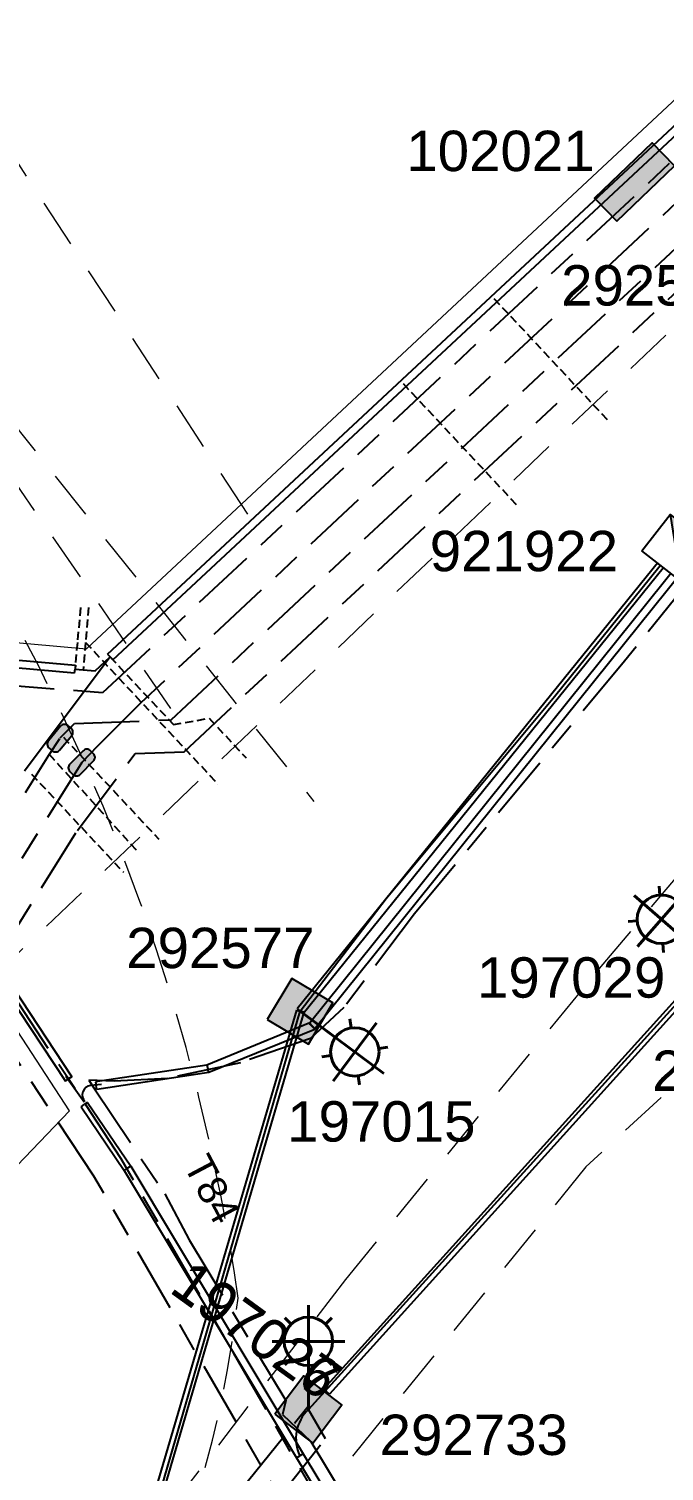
# Model space of a CAD drawing. Header units: metres. Extents: x 300929 to 302247, y 6244220 to 6246836.
# Drawn here: x 301510.8 to 301550.1, y 6244805.4 to 6244894.7 of the extents above; entities that cross this region are included whole.
import ezdxf
from ezdxf.enums import TextEntityAlignment as Align

# ---------------------------------------------------------------- set-up
doc = ezdxf.new("R2010")
doc.units = ezdxf.units.M
for name, pattern in [('Cable Exist UG', [8.2, 4, -1.2, 1.8, -1.2]), ('Dash', [5, 3, -2]), ('DASHED', [0.75, 0.5, -0.25])]:
    doc.linetypes.add(name, pattern=pattern)
doc.layers.get('0').update_dxf_attribs({"color": 6})
for name, color, linetype in [('_User Miscellaneous1', 7, 'Continuous'), ('Duct_SP_EXT', 7, 'Continuous'), ('Equip_HV_EXT', 7, 'Continuous'), ('Equip_SP_SL_EXT', 7, 'Continuous'), ('Mains_HV_MOD', 3, 'Continuous'), ('Mains_LV_EXT', 7, 'Continuous'), ('Mains_SL_MOD', 3, 'Continuous'), ('Panels_LV_SL_NEW', 7, 'Continuous'), ('SupportsUG_SP_LV_EXT', 7, 'Continuous'), ('SupportsUG_SP_LV_SL_EXT', 7, 'Continuous')]:
    doc.layers.add(name, color=color, linetype=linetype)
doc.layers.add('Cadastre Developer_SP_EXT', color=9, linetype='Continuous', lineweight=5)
doc.layers.add('Cadastre Land Parcels_SP_EXT', color=9, linetype='Continuous', lineweight=5)
doc.layers.add('UNKNOWN_FEATURES', color=1, linetype='DASHED', plot=False)
doc.styles.add('COLUMN_LABEL', font='arial.ttf')
doc.styles.add('iecARIAL', font='arial.ttf', dxfattribs={"height": 2})
doc.styles.add('POLE_LABEL', font='arial.ttf')
doc.styles.get("Standard").update_dxf_attribs({"font": 'arial.ttf'})

# ---------------------------------------------------------------- blocks, each defined once
blk = doc.blocks.new('COLUMN_EXT')
blk.add_hatch(color=256).paths.add_polyline_path([(-1.485, 1.485), (-1.485, -1.485), (1.485, -1.485), (1.485, 1.485)])
blk.add_lwpolyline([(-1.485, -1.485), (1.485, -1.485), (1.485, 1.485), (-1.485, 1.485)], close=True)
for tag, height, style, flags, p in [('ASSET_NUM', 2.5, 'COLUMN_LABEL', 8, (2, 2)), ('STRUCTURE_PLANT_NUMBER', 0.2, 'POLE_LABEL', 9, (1.813, 0.031)), ('STREET_CODE', 0.2, 'COLUMN_LABEL', 9, (1.813, -0.2))]:
    blk.add_attdef(tag, text='', height=height, dxfattribs=dict(style=style, flags=flags)).set_placement(p, align=Align.MIDDLE_LEFT)
at = {"flags": 9}
for tag, p in [('OWNED_BY', (1.813, -0.6)), ('STATE', (1.813, -0.8)), ('COLUMN_TYPE', (1.813, -0.4)), ('STREETNAME', (1.813, -1.6)), ('SUBURB', (1.813, -1.8)), ('USAGE', (1.813, -1)), ('LEGEND', (1.813, -1.2)), ('LOCATION', (1.813, -1.4)), ('NOTES', (1.813, -2))]:
    blk.add_attdef(tag, text='', height=0.2, dxfattribs=at).set_placement(p, align=Align.MIDDLE_LEFT)
at = {"flags": 1}
blk.add_attdef('Z', (1.813, -2.351), '', height=0.2, dxfattribs=at)
blk = doc.blocks.new('PILLAR_EXT')
blk.add_hatch(color=256).paths.add_polyline_path([(-2.475, 0.99), (-2.475, -0.99), (2.475, -0.99), (2.475, 0.99)])
blk.add_lwpolyline([(-2.475, -0.99), (2.475, -0.99), (2.475, 0.99), (-2.475, 0.99)], close=True)
at = {"style": 'iecARIAL', "flags": 8}
blk.add_attdef('ASSET_NUM', (1.5, 3.5), '', height=2.5, dxfattribs=at)
for tag, p, flags in [('OWNED_BY', (0, -0.2), 9), ('STATE', (0, -0.4), 9), ('SUPPORT_TYPE', (0, -0.6), 9), ('USAGE', (0, -0.8), 9), ('LEGEND', (0, -1), 9), ('STREETNAME', (0, -1.8), 9), ('LOCATION', (0, -1.2), 9), ('NOTES', (0, -1.4), 9), ('PARENT', (0, -1.6), 9), ('SUBURB', (0, -2), 1)]:
    blk.add_attdef(tag, p, '', height=0.2, dxfattribs=dict(flags=flags))
blk = doc.blocks.new('SL_LANTERN_EXT')
at = {"lineweight": 40}
for p, q in [((0, 1.968), (0, 6.468)), ((-1.459, 5.676), (-1.061, 5.278)), ((1.458, 5.676), (1.06, 5.278)), ((-2.25, 4.218), (2.25, 4.218)), ((-1.459, 2.759), (-1.061, 3.157)), ((0, 0), (0, 2.721)), ((1.458, 2.759), (1.06, 3.157))]:
    blk.add_line(p, q, dxfattribs=at)
blk.add_circle((0, 4.218), 1.5, dxfattribs=at)
at = {"style": 'iecARIAL', "flags": 8}
blk.add_attdef('ASSET_NUM', (1.5, 1.5), '', height=2.5, dxfattribs=at)
for tag, p, height, flags in [('CONSTRUCTED_VOLTAGE', (0.981, -0.653), 0.2, 9), ('CONTROL_TYPE', (0.981, -0.853), 0.2, 9), ('LANTERN_PURPOSE', (0.981, -1.053), 0.2, 9), ('LNUMBER', (2.181, -3.253), 2.5, 8), ('OPERATING_VOLTAGE', (0.981, -1.653), 0.2, 9), ('ORIENTATION', (0.981, -1.853), 0.2, 9), ('LANTERN_TYPE', (0.981, -1.253), 0.2, 9), ('NO_PHASES', (0.981, -1.453), 0.2, 9), ('OWNED_BY', (0.981, -2.053), 0.2, 9), ('STATE', (0.981, -2.253), 0.2, 9), ('CEXIST', (0.981, -2.653), 0.2, 9), ('CNEW', (0.981, -2.853), 0.2, 9), ('USAGE', (0.981, -2.453), 0.2, 9), ('CNUMBER', (0.981, -3.053), 0.2, 9), ('CREMOVE', (0.981, -3.253), 0.2, 9), ('CREPLACE', (0.981, -3.453), 0.2, 9), ('LKINGHEIGHT', (0.981, -3.653), 0.2, 9), ('LBRACKET', (0.981, -3.853), 0.2, 9), ('LBRACKETVOCAB', (0.981, -4.053), 0.2, 9), ('LCATEGORY', (0.981, -4.253), 0.2, 9), ('LCHARGE1', (0.981, -4.453), 0.2, 9), ('LCHARGE1PERCENT', (0.981, -4.653), 0.2, 9), ('LCHARGE2', (0.981, -4.853), 0.2, 9), ('LCHARGE2PERCENT', (0.981, -5.053), 0.2, 9), ('LCHARGE3', (0.981, -5.253), 0.2, 9), ('LCHARGE3PERCENT', (0.981, -5.453), 0.2, 9), ('LEXIST', (0.981, -5.653), 0.2, 9), ('LLAMP', (0.981, -5.853), 0.2, 9), ('LLAMPVOCAB', (0.981, -6.053), 0.2, 9), ('LMAST', (0.981, -6.253), 0.2, 9), ('LMASTVOCAB', (0.981, -6.453), 0.2, 9), ('LNEW', (0.981, -6.653), 0.2, 9), ('LANTNUMBER', (0.981, -6.853), 0.2, 9), ('LOUTREACH', (0.981, -7.253), 0.2, 9), ('LOUTREACHVOCAB', (0.981, -7.453), 0.2, 9), ('LRATECODE', (0.981, -7.653), 0.2, 9), ('LREMOVE', (0.981, -7.853), 0.2, 9), ('LREPLACE', (0.981, -8.053), 0.2, 9), ('LTYPE', (0.981, -8.253), 0.2, 9), ('LTYPEVOCAB', (0.981, -8.453), 0.2, 9), ('LEGEND', (0.981, -8.653), 0.2, 9), ('LOCATION', (0.981, -8.853), 0.2, 9), ('NOTES', (0.981, -9.053), 0.2, 9), ('STREETNAME', (0.981, -9.253), 0.2, 9), ('SUBURB', (0.981, -9.453), 0.2, 1)]:
    blk.add_attdef(tag, p, '', height=height, dxfattribs=dict(flags=flags))
blk = doc.blocks.new('HV_STJ_EXT')
h = blk.add_hatch(color=256)
edge = h.paths.add_edge_path()
edge.add_ellipse((-0.586, 0.131), major_axis=(0.226, 0.226), ratio=1, start_angle=44.99996, end_angle=135)
edge.add_line((-0.906, 0.131), (-0.906, -0.131))
edge.add_ellipse((-0.586, -0.131), major_axis=(0.226, 0.226), ratio=1, start_angle=134.99996, end_angle=225)
edge.add_line((-0.586, -0.451), (0.586, -0.451))
edge.add_ellipse((0.586, -0.131), major_axis=(-0.226, 0.226), ratio=1, start_angle=134.99996, end_angle=225)
edge.add_line((0.906, -0.131), (0.906, 0.131))
edge.add_ellipse((0.586, 0.131), major_axis=(-0.226, 0.226), ratio=1, start_angle=224.99996, end_angle=315)
edge.add_line((0.586, 0.451), (-0.586, 0.451))
blk.add_lwpolyline([(-0.906, 0.131), (-0.906, -0.131, 0.414214), (-0.586, -0.451), (0.586, -0.451, 0.414214), (0.906, -0.131), (0.906, 0.131, 0.414214), (0.586, 0.451), (-0.586, 0.451, 0.414214)], format="xyb", close=True)
for tag, flags, p in [('ORIENTATION', 9, (1.5, 0)), ('Z', 1, (1.5, -0.8)), ('USAGE', 9, (1.5, -0.2)), ('LEGEND', 9, (1.5, -0.4)), ('NOTES', 9, (1.5, -0.6))]:
    blk.add_attdef(tag, text='', height=0.2, dxfattribs=dict(flags=flags)).set_placement(p, align=Align.MIDDLE_LEFT)
blk = doc.blocks.new('COLUMN_REPLACE_NEW')
at = {"style": 'COLUMN_LABEL', "flags": 8}
blk.add_attdef('ASSET_NUM', text='', height=2.5, dxfattribs=at).set_placement((2, 2), align=Align.MIDDLE_LEFT)
at = {"flags": 9}
blk.add_attdef('NOTES', text='', height=0.2, dxfattribs=at).set_placement((0, -2.2), align=Align.MIDDLE_LEFT)
blk.add_wipeout([(-1.42, 1.528), (1.42, 1.528), (1.42, -1.528), (-1.42, -1.528)])
blk.add_hatch(color=256).paths.add_polyline_path([(-1.42, -1.528), (1.42, -1.528), (1.42, 1.528)])
blk.add_line((1.42, 1.528), (-1.42, -1.528))
at = {"lineweight": -3}
blk.add_lwpolyline([(-1.42, 1.528), (1.42, 1.528), (1.42, -1.528), (-1.42, -1.528)], close=True, dxfattribs=at)
at = {"flags": 1}
blk.add_attdef('Z', (0, 0), '', height=0.2, dxfattribs=at)
at = {"flags": 9}
for tag, style, p in [('STRUCTURE_PLANT_NUMBER', 'POLE_LABEL', (1.5, 0.242)), ('STREET_CODE', 'COLUMN_LABEL', (0, -0.2))]:
    blk.add_attdef(tag, text='', height=0.2, dxfattribs=dict(at, style=style)).set_placement(p, align=Align.MIDDLE_LEFT)
for tag, p in [('OWNED_BY', (0, -0.6)), ('STATE', (0, -0.8)), ('COLUMN_TYPE', (0, -0.4)), ('SUBURB', (0, -1.6)), ('STREETNAME', (0, -1.8)), ('USAGE', (0, -1)), ('LEGEND', (0, -1.2)), ('PARENT', (0, -1.4)), ('LOCATION', (0, -2))]:
    blk.add_attdef(tag, text='', height=0.2, dxfattribs=at).set_placement(p, align=Align.MIDDLE_LEFT)
blk = doc.blocks.new('COLUMN_DEL')
h = blk.add_hatch(color=256)
h.paths.add_polyline_path([(0, 0), (1.506, 1.506), (-1.506, 1.506)], flags=16)
h.paths.add_polyline_path([(-1.506, 1.506), (-1.506, -1.506), (0, 0)], flags=17)
h.paths.add_polyline_path([(-1.506, -1.506), (1.506, -1.506), (0, 0)], flags=17)
h.paths.add_polyline_path([(1.506, -1.506), (1.506, 1.506), (0, 0)], flags=17)
h.paths.add_polyline_path([(-1.506, -1.506), (1.506, -1.506), (1.506, 1.506), (-1.506, 1.506)])
blk.add_hatch(color=256).paths.add_polyline_path([(-1.506, -1.506), (1.506, -1.506), (1.506, 1.506), (-1.506, 1.506)])
for p, q in [((2.51, -2.51), (-2.51, 2.51)), ((-2.51, -2.51), (2.51, 2.51))]:
    blk.add_line(p, q)
blk.add_lwpolyline([(-1.506, -1.506), (1.506, -1.506), (1.506, 1.506), (-1.506, 1.506)], close=True)
at = {"style": 'COLUMN_LABEL'}
for tag, height, flags, p in [('ASSET_NUM', 2.5, 8, (2, 2)), ('STREET_CODE', 0.2, 9, (0, -0.2))]:
    blk.add_attdef(tag, text='', height=height, dxfattribs=dict(at, flags=flags)).set_placement(p, align=Align.MIDDLE_LEFT)
at = {"flags": 1}
blk.add_attdef('Z', (0, 0), '', height=0.2, dxfattribs=at)
at = {"flags": 9}
for tag, p in [('OWNED_BY', (0, -0.6)), ('STATE', (0, -0.8)), ('COLUMN_TYPE', (0, -0.4)), ('SUBURB', (0, -1.6)), ('STREETNAME', (0, -1.8)), ('USAGE', (0, -1)), ('LEGEND', (0, -1.2)), ('PARENT', (0, -1.4)), ('LOCATION', (0, -2)), ('NOTES', (0, -2.2))]:
    blk.add_attdef(tag, text='', height=0.2, dxfattribs=at).set_placement(p, align=Align.MIDDLE_LEFT)

msp = doc.modelspace()

# ---------------------------------------------------------------- linework, layer by layer
at = {"layer": '_User Miscellaneous1'}
for points in [[(301527.601, 6244833.886), (301532.924, 6244840.872), (301543.349, 6244853.369), (301550.754, 6244862.552)], [(301515.851, 6244855.819), (301510.549, 6244848.753)], [(301513.676, 6244855.07), (301514.93, 6244854.959), (301515.851, 6244855.819)], [(301553.126, 6244836.795), (301528.114, 6244809.229)], [(301528.114, 6244809.229), (301553.126, 6244836.795)], [(301514.961, 6244790.409), (301527.601, 6244833.886)], [(301513.117, 6244829.863), (301514.232, 6244828.275)]]:
    msp.add_lwpolyline(points, dxfattribs=at)
for points in [[(301515.309, 6244829.352), (301514.64, 6244829.278), (301514.64, 6244829.278, 0.621325), (301514.287, 6244828.293)], [(301528.114, 6244809.229, 0.325072), (301527.592, 6244806.366)]]:
    msp.add_lwpolyline(points, format="xyb", dxfattribs=at)
at = {"layer": 'Cadastre Developer_SP_EXT', "linetype": 'Dash'}
for points in [[(301365.752, 6245072.438), (301442.743, 6244963.282), (301509.344, 6244870.933), (301528.455, 6244846.873)], [(301497.44, 6244825.333), (301563.225, 6244888.164), (301635.003, 6244955.669)], [(301492.593, 6244913.203), (301525.292, 6244863.22)], [(301478.302, 6244912.692), (301519.594, 6244852.625)]]:
    msp.add_lwpolyline(points, dxfattribs=at)
for points in [[(301575.041, 6244870.633, -0.704756), (301578.366, 6244869.474), (301578.366, 6244869.474, -0.19317), (301573.649, 6244851.15), (301573.649, 6244851.15, -0.104444), (301568.315, 6244845.506), (301568.315, 6244845.506), (301545.274, 6244824.244), (301521.306, 6244794.477), (301506.925, 6244775.38), (301506.925, 6244775.38, -1.28559), (301505.222, 6244776.2), (301505.222, 6244776.2), (301511.874, 6244790.534), (301519.528, 6244803.059), (301530.43, 6244817.285), (301546.125, 6244836.537), (301574.964, 6244870.633)], [(301523.768, 6244816.125, 0.100952), (301506.832, 6244863.532)], [(301597.011, 6244597.831, -0.019885), (301474.724, 6244818.442)], [(301510.829, 6244783.288, 0.132169), (301523.768, 6244816.125)]]:
    msp.add_lwpolyline(points, format="xyb", dxfattribs=at)
at = {"layer": 'Cadastre Land Parcels_SP_EXT', "linetype": 'Continuous'}
msp.add_lwpolyline([(301404.711, 6245073.761), (301447.443, 6244942.268), (301493.483, 6244858.192), (301514.392, 6244856.331), (301554.352, 6244893.662), (301554.352, 6244893.662), (301569.527, 6244907.837), (301604.162, 6244940.191), (301610.142, 6244956.3)], dxfattribs=at)
msp.add_lwpolyline([(301474.138, 6244782.734), (301474.707, 6244783.603), (301488.501, 6244800.988), (301492.057, 6244805.487), (301513.34, 6244827.711), (301493.483, 6244858.192), (301486.196, 6244858.802), (301466.266, 6244782.111), (301457.131, 6244761.138), (301459.68, 6244760.056), (301474.138, 6244782.734)], close=True, dxfattribs=at)
at = {"layer": 'Duct_SP_EXT'}
for p, q in [((301515.687, 6244855.994), (301613.157, 6244946.94)), ((301516.014, 6244855.643), (301613.485, 6244946.589)), ((301558.509, 6244870.928), (301528.169, 6244833.111)), ((301558.884, 6244870.628), (301528.544, 6244832.81)), ((301550.572, 6244862.708), (301527.414, 6244834.037)), ((301550.937, 6244862.396), (301527.788, 6244833.735)), ((301498.014, 6244856.222), (301513.654, 6244854.831)), ((301498.056, 6244856.7), (301513.697, 6244855.309)), ((301515.687, 6244855.994), (301515.851, 6244855.819)), ((301513.654, 6244854.831), (301513.676, 6244855.07)), ((301513.697, 6244855.309), (301513.676, 6244855.07)), ((301516.014, 6244855.643), (301515.851, 6244855.819)), ((301503.614, 6244843.896), (301513.082, 6244829.565)), ((301504.03, 6244844.137), (301513.482, 6244829.83)), ((301552.264, 6244836.202), (301529.065, 6244810.504)), ((301552.62, 6244835.88), (301529.421, 6244810.183)), ((301527.371, 6244833.953), (301514.601, 6244790.448)), ((301527.831, 6244833.818), (301515.061, 6244790.312)), ((301527.371, 6244833.953), (301527.601, 6244833.886)), ((301527.414, 6244834.037), (301527.601, 6244833.886)), ((301527.831, 6244833.818), (301527.601, 6244833.886)), ((301527.788, 6244833.735), (301527.601, 6244833.886)), ((301528.208, 6244833.159), (301521.827, 6244830.551)), ((301528.505, 6244832.762), (301521.956, 6244830.085)), ((301528.169, 6244833.111), (301528.208, 6244833.159)), ((301528.169, 6244833.111), (301528.357, 6244832.96)), ((301528.208, 6244833.159), (301528.357, 6244832.96)), ((301528.544, 6244832.81), (301528.357, 6244832.96)), ((301528.505, 6244832.762), (301528.357, 6244832.96)), ((301528.544, 6244832.81), (301528.505, 6244832.762)), ((301521.827, 6244830.551), (301514.949, 6244829.518)), ((301521.956, 6244830.085), (301515.021, 6244829.044)), ((301521.827, 6244830.551), (301521.892, 6244830.318)), ((301521.956, 6244830.085), (301521.892, 6244830.318)), ((301513.082, 6244829.565), (301513.282, 6244829.697)), ((301513.482, 6244829.83), (301513.282, 6244829.697)), ((301514.949, 6244829.518), (301514.985, 6244829.281)), ((301515.021, 6244829.044), (301514.985, 6244829.281)), ((301514.445, 6244828.243), (301514.246, 6244828.108)), ((301514.445, 6244828.243), (301517.127, 6244824.293)), ((301514.048, 6244827.973), (301514.246, 6244828.108)), ((301514.048, 6244827.973), (301516.722, 6244824.035)), ((301516.722, 6244824.035), (301516.924, 6244824.164)), ((301516.722, 6244824.035), (301527.386, 6244806.243)), ((301517.127, 6244824.293), (301516.924, 6244824.164)), ((301517.127, 6244824.293), (301527.798, 6244806.49)), ((301529.065, 6244810.504), (301529.243, 6244810.344)), ((301529.421, 6244810.183), (301529.243, 6244810.344)), ((301527.386, 6244806.243), (301527.592, 6244806.366)), ((301527.386, 6244806.243), (301527.592, 6244806.366)), ((301527.386, 6244806.243), (301541.769, 6244782.246)), ((301527.798, 6244806.49), (301527.592, 6244806.366)), ((301527.798, 6244806.49), (301527.592, 6244806.366)), ((301527.798, 6244806.49), (301542.181, 6244782.493))]:
    msp.add_line(p, q, dxfattribs=at)
at = {"layer": 'Mains_HV_MOD', "linetype": 'Cable Exist UG'}
for points in [[(301493.881, 6244856.592), (301500.218, 6244854.808), (301515.393, 6244853.612), (301621.002, 6244952.29), (301642.3, 6244974.941), (301678.067, 6245030.046), (301718.432, 6245134.774), (301707.039, 6245139.104), (301707.275, 6245141.226)], [(301512.756, 6244850.809), (301513.645, 6244851.704), (301519.616, 6244851.926), (301622.463, 6244948.108), (301645.458, 6244972.365), (301681.651, 6245028.129), (301723.36, 6245137.036)], [(301720.892, 6245136.019), (301679.86, 6245029.042), (301643.88, 6244973.608), (301621.054, 6244949.528), (301517.74, 6244852.976), (301515.073, 6244850.305), (301514.098, 6244849.284)], [(301331.006, 6244566.076), (301368.766, 6244622.862), (301368.766, 6244622.862), (301381.486, 6244641.989), (301381.486, 6244641.989), (301395.847, 6244663.599), (301436.965, 6244729.059), (301436.965, 6244729.059), (301512.049, 6244849.747), (301512.049, 6244849.747), (301512.729, 6244850.764)], [(301514.089, 6244849.284), (301397.645, 6244662.665), (301383.151, 6244640.881), (301380.67, 6244637.152), (301369.514, 6244620.383), (301332.989, 6244565.467)]]:
    msp.add_lwpolyline(points, dxfattribs=at)
for points in [[(301333.022, 6244561.899), (301333.826, 6244563.109), (301336.178, 6244566.65), (301336.178, 6244566.65), (301371.178, 6244619.277), (301382.334, 6244636.045), (301384.818, 6244639.772), (301399.327, 6244661.581), (301502.763, 6244827.354), (301507.266, 6244834.571), (301507.266, 6244834.571), (301513.82, 6244845.075), (301517.388, 6244849.842), (301517.388, 6244849.842), (301520.436, 6244849.955), (301612.304, 6244935.87), (301610.327, 6244948.69), (301610.327, 6244948.69), (301611.585, 6244952.069), (301612.362, 6244954.208), (301613.221, 6244956.455), (301613.686, 6244958.333), (301613.686, 6244958.333, 0.085269), (301614.302, 6244966.407)], [(301476.007, 6244686.057), (301507.051, 6244701.386), (301515.24, 6244706.803), (301521.649, 6244711.956), (301537.425, 6244727.859), (301545.125, 6244738.714), (301547.273, 6244741.701), (301547.273, 6244741.701, 0.119573), (301548.573, 6244744.905), (301548.573, 6244744.905), (301549.41, 6244750.543), (301549.996, 6244756.915), (301549.63, 6244761.529), (301548.257, 6244765.811), (301514.85, 6244823.676), (301499.496, 6244846.892), (301496.823, 6244862.493), (301496.823, 6244862.493), (301473.968, 6244901.811)], [(301350.901, 6244529.163), (301351.941, 6244530.688), (301352.85, 6244535.418), (301368.229, 6244556.933), (301450.105, 6244666.189), (301477.008, 6244684.321), (301508.049, 6244699.648), (301516.421, 6244705.186), (301522.99, 6244710.467), (301538.961, 6244726.567), (301549.05, 6244740.604), (301549.05, 6244740.604, 0.119392), (301550.474, 6244744.112), (301550.474, 6244744.112), (301551.397, 6244750.304), (301552.003, 6244756.902), (301551.605, 6244761.919), (301550.097, 6244766.625), (301516.541, 6244824.744), (301503.299, 6244844.798), (301498.647, 6244851.89), (301493.526, 6244856.198)]]:
    msp.add_lwpolyline(points, format="xyb", dxfattribs=at)
at = {"layer": 'Mains_LV_EXT', "linetype": 'Cable Exist UG'}
msp.add_lwpolyline([(301551.662, 6244860.487), (301547.672, 6244855.559), (301547.672, 6244855.559), (301534.678, 6244839.919), (301530.317, 6244834.107), (301528.248, 6244832.207), (301523.925, 6244830.699), (301519.411, 6244829.729), (301516.105, 6244829.555), (301514.522, 6244829.627), (301514.886, 6244829.081), (301514.886, 6244829.081), (301519.223, 6244822.579), (301520.736, 6244819.724), (301520.736, 6244819.724), (301526.725, 6244809.789), (301526.513, 6244808.915), (301528.259, 6244807.246), (301541.021, 6244786.069)], dxfattribs=at)
at = {"layer": 'Mains_SL_MOD', "linetype": 'Cable Exist UG'}
for points in [[(301536.072, 6244779.11), (301536.234, 6244780.572), (301524.001, 6244804.333), (301528.11, 6244809.436)], [(301538.778, 6244781.6), (301537.695, 6244782.195), (301526.398, 6244803.895), (301529.17, 6244807.418), (301528.114, 6244809.229)]]:
    msp.add_lwpolyline(points, dxfattribs=at)
at = {"layer": 'UNKNOWN_FEATURES'}
for points in [[(301539.599, 6244878.013), (301546.632, 6244870.487)], [(301533.972, 6244872.755), (301541.006, 6244865.228)], [(301514.014, 6244858.873), (301513.822, 6244856.717), (301513.676, 6244855.07)], [(301514.517, 6244858.888), (301514.324, 6244856.72), (301514.171, 6244854.992)], [(301514.324, 6244856.72), (301522.519, 6244847.951)], [(301515.851, 6244855.819), (301519.761, 6244851.635), (301521.975, 6244852.023), (301524.26, 6244849.578)], [(301512.962, 6244850.854), (301518.866, 6244844.537)], [(301512.069, 6244849.802), (301517.59, 6244843.736)], [(301510.993, 6244848.56), (301516.674, 6244842.489)]]:
    msp.add_lwpolyline(points, dxfattribs=at)

# ---------------------------------------------------------------- block references
at = {"layer": 'Equip_HV_EXT'}
for p, rotation in [((301512.754, 6244850.791), 50.19442902729755), ((301514.089, 6244849.284), 44.99999966984657)]:
    msp.add_blockref('HV_STJ_EXT', p, dxfattribs=dict(at, rotation=rotation))
at = {"layer": 'Equip_SP_SL_EXT'}
ref = msp.add_blockref('SL_LANTERN_EXT', (301553.126, 6244836.795), dxfattribs=dict(at, rotation=48.73438650988628))
ref.add_attrib('ASSET_NUM', '197029', dxfattribs={"layer": '0', "height": 2.5, "style": 'iecARIAL'}).set_placement((301550.201, 6244835.977), align=Align.MIDDLE_RIGHT)
ref = msp.add_blockref('SL_LANTERN_EXT', (301527.601, 6244833.886), dxfattribs=dict(at, rotation=233.3445734870061))
ref.add_attrib('ASSET_NUM', '197015', dxfattribs={"layer": '0', "height": 2.5, "style": 'iecARIAL'}).set_placement((301538.453, 6244827.066), align=Align.MIDDLE_RIGHT)
ref = msp.add_blockref('SL_LANTERN_EXT', (301528.114, 6244809.229), dxfattribs=at)
ref.add_attrib('ASSET_NUM', '197026', dxfattribs={"layer": '0', "height": 2.5, "rotation": 324.17258, "style": 'iecARIAL'}).set_placement((301529.614, 6244810.729), align=Align.MIDDLE_RIGHT)
ref = msp.add_blockref('SL_LANTERN_EXT', (301528.114, 6244809.229), dxfattribs=at)
ref.add_attrib('ASSET_NUM', '197027', dxfattribs={"layer": '0', "height": 2.5, "rotation": 323.83838, "style": 'iecARIAL'}).set_placement((301529.614, 6244810.729), align=Align.MIDDLE_RIGHT)
at = {"layer": 'SupportsUG_SP_LV_EXT'}
ref = msp.add_blockref('PILLAR_EXT', (301548.291, 6244885.227), dxfattribs=dict(at, rotation=43.85288452180299))
ref.add_attrib('ASSET_NUM', '102021', dxfattribs={"layer": '0', "height": 2.5, "style": 'iecARIAL'}).set_placement((301534.173, 6244887.151), align=Align.MIDDLE_LEFT)
ref = msp.add_blockref('COLUMN_DEL', (301558.094, 6244875.284), dxfattribs=dict(at, rotation=325.0079797845178))
ref.add_attrib('ASSET_NUM', '292579', dxfattribs={"layer": '0', "height": 2.5, "style": 'COLUMN_LABEL'}).set_placement((301543.752, 6244878.828), align=Align.MIDDLE_LEFT)
at = {"layer": 'SupportsUG_SP_LV_SL_EXT'}
ref = msp.add_blockref('COLUMN_EXT', (301527.601, 6244833.886), dxfattribs=dict(at, rotation=329.2158535760874))
ref.add_attrib('ASSET_NUM', '292577', dxfattribs={"layer": '0', "height": 2.5, "style": 'COLUMN_LABEL'}).set_placement((301516.842, 6244839.055), align=Align.TOP_LEFT)
ref = msp.add_blockref('COLUMN_EXT', (301553.126, 6244836.795), dxfattribs=dict(at, rotation=323.6156481878382))
ref.add_attrib('ASSET_NUM', '292734', dxfattribs={"layer": '0', "height": 2.5, "style": 'COLUMN_LABEL'}).set_placement((301561.037, 6244831.455), align=Align.TOP_RIGHT)
ref = msp.add_blockref('COLUMN_EXT', (301528.114, 6244809.229), dxfattribs=dict(at, rotation=322.7651660348878))
ref.add_attrib('ASSET_NUM', '292733', dxfattribs={"layer": '0', "height": 2.5, "style": 'COLUMN_LABEL'}).set_placement((301544.174, 6244808.911), align=Align.TOP_RIGHT)

# ---------------------------------------------------------------- texts
at = {"layer": 'Mains_LV_EXT'}
msp.add_text('T84', height=1.8, rotation=297.92119, dxfattribs=at).set_placement((301520.342, 6244824.371))

# ---------------------------------------------------------------- next in the draw order: block references
at = {"layer": 'Panels_LV_SL_NEW'}
ref = msp.add_blockref('COLUMN_REPLACE_NEW', (301550.828, 6244862.577), dxfattribs=dict(at, rotation=52.00126753968708))
ref.add_attrib('ASSET_NUM', '921922', dxfattribs={"layer": '0', "height": 2.5, "style": 'COLUMN_LABEL'}).set_placement((301535.623, 6244862.379), align=Align.MIDDLE_LEFT)

doc.saveas('drawing.dxf')
